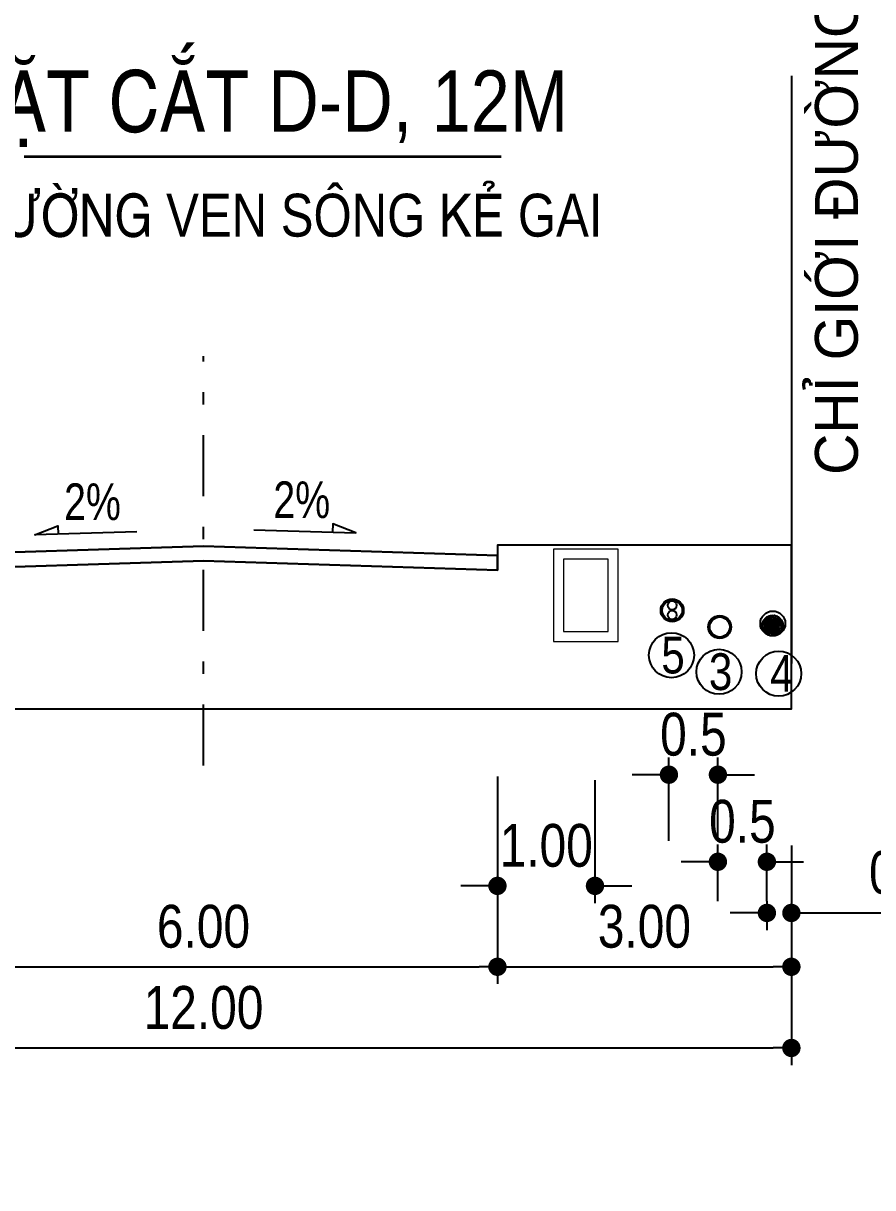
# Model space of a CAD drawing. Header units: metres. Extents: x 563371 to 571261, y 2062953 to 2068466.
# Drawn here: x 568781.64 to 568816.31, y 2065893.72 to 2065941.28 of the extents above; entities that cross this region are included whole.
import ezdxf
from ezdxf.enums import TextEntityAlignment as Align

# ---------------------------------------------------------------- set-up
doc = ezdxf.new("R2010")
doc.units = ezdxf.units.M
for name, pattern in [('ACAD_ISO10W100', [18.5, 12, -3, 0.5, -3]), ('HIDDEN', [0.375, 0.25, -0.125]), ('TIM1', [5.5, 2.5, -1.25, 0.5, -1.25])]:
    doc.linetypes.add(name, pattern=pattern)
doc.layers.get('0').update_dxf_attribs({"linetype": 'CONTINUOUS'})
doc.layers.get('DEFPOINTS').update_dxf_attribs({"linetype": 'CONTINUOUS'})
for name, color, linetype in [('cap nuoc', 5, 'CONTINUOUS'), ('Dien SH', 6, 'CONTINUOUS'), ('DienHT', 1, 'CONTINUOUS'), ('ghichieudai', 7, 'CONTINUOUS'), ('Hach MCN', 8, 'CONTINUOUS'), ('Kich thuoc', 9, 'CONTINUOUS'), ('LogDg phu', 7, 'CONTINUOUS'), ('MATCATDUONG', 8, 'CONTINUOUS'), ('MC2', 9, 'CONTINUOUS'), ('MCN', 7, 'CONTINUOUS'), ('TimDg', 222, 'CONTINUOUS'), ('ViaHeSphu', 32, 'CONTINUOUS')]:
    doc.layers.add(name, color=color, linetype=linetype)
doc.layers.add('kt', color=37, linetype='CONTINUOUS', lineweight=25)
doc.layers.add('t', color=7, linetype='CONTINUOUS', lineweight=25)
doc.styles.add('avh', font='VHAVAN.ttf')
doc.styles.add('IN', font='VHARIALN.ttf')
doc.styles.add('ktcn', font='VHARIAL.ttf', dxfattribs={"width": 0.8})
doc.styles.add('KTEN', font='VHAVAN.ttf')
doc.linetypes.add('ZIGZAG', pattern='A,0.00254,-5.08,[131,ltypeshp.shx,S=5.08,R=0,X=-5.08,Y=0],-10.16,[131,ltypeshp.shx,S=5.08,R=180,X=5.08,Y=0],-5.08', length=20.32254)
doc.dimstyles.new('a', dxfattribs={"dimtxt": 1.75, "dimasz": 0.75, "dimexe": 0.7, "dimexo": 0, "dimgap": 0.75, "dimtad": 1, "dimzin": 0, "dimdsep": 46, "dimtxsty": 'ktcn', "dimblk": 'DOT', "dimcen": 0, "dimazin": 0, "dimtfac": 1, "dimtix": 1, "dimtofl": 0, "dimtmove": 0, "dimatfit": 3, "dimfxl": 1, "dimtolj": 1, "dimtzin": 0, "dimarcsym": 0})

# ---------------------------------------------------------------- blocks, each defined once
blk = doc.blocks.new('_Dot')
at = {"color": 0, "linetype": 'ByBlock', "lineweight": -2}
blk.add_line((-0.5, 0), (-1, 0), dxfattribs=at)
at = {"color": 0, "linetype": 'ByBlock', "const_width": 0.5}
blk.add_lwpolyline([(-0.25, 0, 1), (0.25, 0, 1)], format="xyb", close=True, dxfattribs=at)
blk = doc.blocks.new('*D46')
at = {"layer": 'DEFPOINTS', "color": 0, "linetype": 'Continuous'}
for p in [(568776.994, 2065907.705), (568800.994, 2065907.705), (568800.994, 2065902.746)]:
    blk.add_point(p, dxfattribs=at)
at = {"layer": 'MATCATDUONG', "color": 0, "linetype": 'Continuous', "lineweight": -2}
for p, q in [((568776.994, 2065907.705), (568776.994, 2065902.046)), ((568800.994, 2065907.705), (568800.994, 2065902.046)), ((568777.744, 2065902.746), (568800.244, 2065902.746))]:
    blk.add_line(p, q, dxfattribs=at)
at = {"layer": 'MATCATDUONG', "color": 0, "linetype": 'Continuous', "lineweight": -2, "xscale": 0.75, "yscale": 0.75, "zscale": 0.75, "rotation": 180}
blk.add_blockref('_Dot', (568776.994, 2065902.746), dxfattribs=at)
at = {"layer": 'MATCATDUONG', "color": 0, "linetype": 'Continuous', "lineweight": -2, "xscale": 0.75, "yscale": 0.75, "zscale": 0.75}
blk.add_blockref('_Dot', (568800.994, 2065902.746), dxfattribs=at)
at = {"layer": 'MATCATDUONG', "color": 0, "linetype": 'Continuous', "insert": (568788.994, 2065904.39), "char_height": 1.75, "attachment_point": 5, "style": 'ktcn'}
blk.add_mtext('\\A1;6.00', dxfattribs=at)
blk = doc.blocks.new('*D47')
at = {"layer": 'DEFPOINTS', "color": 0, "linetype": 'Continuous'}
for p in [(568800.994, 2065907.705), (568812.994, 2065907.705), (568812.994, 2065902.746)]:
    blk.add_point(p, dxfattribs=at)
at = {"layer": 'MATCATDUONG', "color": 0, "linetype": 'Continuous', "lineweight": -2}
for p, q in [((568800.994, 2065907.705), (568800.994, 2065902.046)), ((568812.994, 2065907.705), (568812.994, 2065902.046)), ((568801.744, 2065902.746), (568812.244, 2065902.746))]:
    blk.add_line(p, q, dxfattribs=at)
at = {"layer": 'MATCATDUONG', "color": 0, "linetype": 'Continuous', "lineweight": -2, "xscale": 0.75, "yscale": 0.75, "zscale": 0.75, "rotation": 180}
blk.add_blockref('_Dot', (568800.994, 2065902.746), dxfattribs=at)
at = {"layer": 'MATCATDUONG', "color": 0, "linetype": 'Continuous', "lineweight": -2, "xscale": 0.75, "yscale": 0.75, "zscale": 0.75}
blk.add_blockref('_Dot', (568812.994, 2065902.746), dxfattribs=at)
at = {"layer": 'MATCATDUONG', "color": 0, "linetype": 'Continuous', "insert": (568806.994, 2065904.39), "char_height": 1.75, "attachment_point": 5, "style": 'ktcn'}
blk.add_mtext('\\A1;3.00', dxfattribs=at)
blk = doc.blocks.new('*D48')
at = {"layer": 'DEFPOINTS', "color": 0, "linetype": 'Continuous'}
for p in [(568764.994, 2065907.705), (568812.994, 2065907.705), (568812.994, 2065899.43)]:
    blk.add_point(p, dxfattribs=at)
at = {"layer": 'MATCATDUONG', "color": 0, "linetype": 'Continuous', "lineweight": -2}
for p, q in [((568764.994, 2065907.705), (568764.994, 2065898.73)), ((568812.994, 2065907.705), (568812.994, 2065898.73)), ((568765.744, 2065899.43), (568812.244, 2065899.43))]:
    blk.add_line(p, q, dxfattribs=at)
at = {"layer": 'MATCATDUONG', "color": 0, "linetype": 'Continuous', "lineweight": -2, "xscale": 0.75, "yscale": 0.75, "zscale": 0.75, "rotation": 180}
blk.add_blockref('_Dot', (568764.994, 2065899.43), dxfattribs=at)
at = {"layer": 'MATCATDUONG', "color": 0, "linetype": 'Continuous', "lineweight": -2, "xscale": 0.75, "yscale": 0.75, "zscale": 0.75}
blk.add_blockref('_Dot', (568812.994, 2065899.43), dxfattribs=at)
at = {"layer": 'MATCATDUONG', "color": 0, "linetype": 'Continuous', "insert": (568788.994, 2065901.074), "char_height": 1.75, "attachment_point": 5, "style": 'ktcn'}
blk.add_mtext('\\A1;12.00', dxfattribs=at)
blk = doc.blocks.new('*D49')
at = {"layer": 'DEFPOINTS', "color": 0, "linetype": 'Continuous'}
for p in [(568800.994, 2065910.514), (568804.976, 2065910.372), (568804.976, 2065906.051)]:
    blk.add_point(p, dxfattribs=at)
at = {"layer": 'MATCATDUONG', "color": 0, "linetype": 'Continuous', "lineweight": -2}
for p, q in [((568800.994, 2065910.514), (568800.994, 2065905.351)), ((568804.976, 2065910.372), (568804.976, 2065905.351)), ((568800.244, 2065906.051), (568799.494, 2065906.051)), ((568805.726, 2065906.051), (568806.476, 2065906.051))]:
    blk.add_line(p, q, dxfattribs=at)
at = {"layer": 'MATCATDUONG', "color": 0, "linetype": 'Continuous', "lineweight": -2, "xscale": 0.75, "yscale": 0.75, "zscale": 0.75}
blk.add_blockref('_Dot', (568800.994, 2065906.051), dxfattribs=at)
at = {"layer": 'MATCATDUONG', "color": 0, "linetype": 'Continuous', "lineweight": -2, "xscale": 0.75, "yscale": 0.75, "zscale": 0.75, "rotation": 180}
blk.add_blockref('_Dot', (568804.976, 2065906.051), dxfattribs=at)
at = {"layer": 'MATCATDUONG', "color": 0, "linetype": 'Continuous', "insert": (568802.985, 2065907.694), "char_height": 1.75, "attachment_point": 5, "style": 'ktcn'}
blk.add_mtext('\\A1;1.00', dxfattribs=at)
blk = doc.blocks.new('*D137')
at = {"layer": 'DEFPOINTS', "color": 0, "linetype": 'Continuous'}
for p in [(568811.994, 2065905.426, 0), (568812.994, 2065905.426, 0), (568811.994, 2065904.947)]:
    blk.add_point(p, dxfattribs=at)
at = {"layer": 'MATCATDUONG', "color": 0, "linetype": 'Continuous', "lineweight": -2}
for p, q in [((568811.994, 2065905.426), (568811.994, 2065904.247)), ((568812.994, 2065905.426), (568812.994, 2065904.247)), ((568811.244, 2065904.947), (568810.494, 2065904.947)), ((568813.744, 2065904.947), (568819.541, 2065904.947))]:
    blk.add_line(p, q, dxfattribs=at)
at = {"layer": 'MATCATDUONG', "color": 0, "linetype": 'Continuous', "lineweight": -2, "xscale": 0.75, "yscale": 0.75, "zscale": 0.75}
blk.add_blockref('_Dot', (568811.994, 2065904.947), dxfattribs=at)
at = {"layer": 'MATCATDUONG', "color": 0, "linetype": 'Continuous', "lineweight": -2, "xscale": 0.75, "yscale": 0.75, "zscale": 0.75, "rotation": 180}
blk.add_blockref('_Dot', (568812.994, 2065904.947), dxfattribs=at)
at = {"layer": 'MATCATDUONG', "color": 0, "linetype": 'Continuous', "insert": (568817.524, 2065906.591), "char_height": 1.75, "attachment_point": 5, "style": 'ktcn'}
blk.add_mtext('\\A1;0.2', dxfattribs=at)
blk = doc.blocks.new('*D138')
at = {"layer": 'DEFPOINTS', "color": 0, "linetype": 'Continuous'}
for p in [(568809.994, 2065907.035), (568809.994, 2065905.426, 0), (568811.994, 2065905.426, 0)]:
    blk.add_point(p, dxfattribs=at)
at = {"layer": 'MATCATDUONG', "color": 0, "linetype": 'Continuous', "lineweight": -2}
for p, q in [((568809.994, 2065905.426), (568809.994, 2065907.735)), ((568811.994, 2065905.426), (568811.994, 2065907.735)), ((568809.244, 2065907.035), (568808.494, 2065907.035)), ((568812.744, 2065907.035), (568813.494, 2065907.035))]:
    blk.add_line(p, q, dxfattribs=at)
at = {"layer": 'MATCATDUONG', "color": 0, "linetype": 'Continuous', "lineweight": -2, "xscale": 0.75, "yscale": 0.75, "zscale": 0.75}
blk.add_blockref('_Dot', (568809.994, 2065907.035), dxfattribs=at)
at = {"layer": 'MATCATDUONG', "color": 0, "linetype": 'Continuous', "lineweight": -2, "xscale": 0.75, "yscale": 0.75, "zscale": 0.75, "rotation": 180}
blk.add_blockref('_Dot', (568811.994, 2065907.035), dxfattribs=at)
at = {"layer": 'MATCATDUONG', "color": 0, "linetype": 'Continuous', "insert": (568810.994, 2065908.678), "char_height": 1.75, "attachment_point": 5, "style": 'ktcn'}
blk.add_mtext('\\A1;0.5', dxfattribs=at)
blk = doc.blocks.new('*D176')
at = {"layer": 'DEFPOINTS', "color": 0, "linetype": 'Continuous'}
for p in [(568807.994, 2065910.592), (568807.994, 2065907.889, 0), (568809.994, 2065907.889, 0)]:
    blk.add_point(p, dxfattribs=at)
at = {"layer": 'MATCATDUONG', "color": 0, "linetype": 'Continuous', "lineweight": -2}
for p, q in [((568807.994, 2065907.889), (568807.994, 2065911.292)), ((568809.994, 2065907.889), (568809.994, 2065911.292)), ((568807.244, 2065910.592), (568806.494, 2065910.592)), ((568810.744, 2065910.592), (568811.494, 2065910.592))]:
    blk.add_line(p, q, dxfattribs=at)
at = {"layer": 'MATCATDUONG', "color": 0, "linetype": 'Continuous', "lineweight": -2, "xscale": 0.75, "yscale": 0.75, "zscale": 0.75}
blk.add_blockref('_Dot', (568807.994, 2065910.592), dxfattribs=at)
at = {"layer": 'MATCATDUONG', "color": 0, "linetype": 'Continuous', "lineweight": -2, "xscale": 0.75, "yscale": 0.75, "zscale": 0.75, "rotation": 180}
blk.add_blockref('_Dot', (568809.994, 2065910.592), dxfattribs=at)
at = {"layer": 'MATCATDUONG', "color": 0, "linetype": 'Continuous', "insert": (568808.994, 2065912.235), "char_height": 1.75, "attachment_point": 5, "style": 'ktcn'}
blk.add_mtext('\\A1;0.5', dxfattribs=at)

msp = doc.modelspace()

# ---------------------------------------------------------------- linework, layer by layer
at = {"layer": 'LogDg phu', "linetype": 'HIDDEN', "ltscale": 50}
msp.add_lwpolyline([(568812.325, 2065973.869), (568796.1, 2065967.327, 0.40262), (568791.56, 2065957.213), (568822.268, 2065871.369, 0.397173), (568832.05, 2065866.387), (568951.481, 2065901.378, 0.445138), (568956.633, 2065912.093), (568922.568, 2065995.1), (568913.795, 2066013.63, 0.417119), (568903.069, 2066017.403), (568825.121, 2065979.548, -0.017204)], format="xyb", close=True, dxfattribs=at)
for points in [[(568768.046, 2065993.255), (568815.511, 2065860.568), (568854.188, 2065752.447, -1.014621), (568850.403, 2065751.154, 1.014621), (568854.188, 2065752.447), (568815.511, 2065860.568)], [(568591.597, 2065804.206, 0.411844), (568601.506, 2065798.84), (568793.597, 2065855.121, 0.431462), (568798.88, 2065865.492), (568769.497, 2065947.632, 0.425903), (568758.973, 2065952.357), (568753.006, 2065949.95, -0.022858), (568734.812, 2065943.564), (568572.613, 2065894.832, 0.414577), (568567.256, 2065884.859), (568591.597, 2065804.206)]]:
    msp.add_lwpolyline(points, format="xyb", dxfattribs=at)
msp.add_lwpolyline([(568850.423, 2065751.1), (568765.314, 2065989.017)], dxfattribs=at)
at = {"layer": 'TimDg', "linetype": 'ACAD_ISO10W100', "ltscale": 0.75}
msp.add_lwpolyline([(569091.243, 2064877.603), (569098.083, 2065004.259, 0.115576), (569076.661, 2065124.595), (568731.759, 2066088.757), (568594.342, 2066468.69), (568350.743, 2067214.647), (568115.139, 2067803.004)], format="xyb", dxfattribs=at)
at = {"layer": 'ViaHeSphu', "linetype": 'HIDDEN', "ltscale": 50}
for points in [[(568813.821, 2065970.16, 0.017204), (568826.868, 2065975.95), (568904.853, 2066013.822), (568911.49, 2066011.488), (568919.822, 2065993.888), (568953.685, 2065911.374), (568950.785, 2065905.343), (568834.026, 2065871.134), (568827.543, 2065874.436), (568797.572, 2065958.221), (568800.525, 2065964.798), (568813.821, 2065970.16)], [(568764.157, 2065944.747), (568792.936, 2065864.296), (568789.822, 2065858.183), (568722.151, 2065838.356), (568603.291, 2065803.532), (568597.048, 2065806.913), (568573.289, 2065885.638), (568576.633, 2065891.863), (568735.963, 2065939.733, 0.022858), (568754.502, 2065946.241), (568757.835, 2065947.585), (568764.157, 2065944.747)]]:
    msp.add_lwpolyline(points, format="xyb", dxfattribs=at)

# ---------------------------------------------------------------- next in the draw order: wipeouts: each hides what was drawn before it
msp.add_wipeout([(568538.555, 2065837.116), (569134.391, 2065836.361), (569086.223, 2065956.15), (568779.004, 2065956.683), (568600.602, 2065960.315)]).dxf.layer = 'ghichieudai'

# ---------------------------------------------------------------- next in the draw order: hatches: boundary and pattern name
at = {"layer": 'Dien SH'}
h = msp.add_hatch(dxfattribs=at)
h.set_pattern_fill('AR-CONC', color=8, scale=0.006451, style=0)
h.set_pattern_definition([(130, (569048.72563, 2065971.143396), (-0.046271889, -0.004048266), [0.0048384, -0.0532224]), (185, (569048.72563, 2065971.143396), (0.008951126, 0.048525419), [0.00387072, -0.04257792]), (79.5486, (569048.721774, 2065971.14306), (-0.037320797, 0.044477124), [0.004112007, -0.04523208]), (133.8158, (569048.72563, 2065971.1563), (-0.068849855, -0.010677963), [0.0072576, -0.0798336]), (83.3644, (569048.71989, 2065971.15541), (-0.06029696, 0.062842292), [0.00616801, -0.06784811]), (188.8158, (569048.72563, 2065971.1563), (-0.060296911, 0.06284234), [0.00580608, -0.06386688]), (159, (569048.71918, 2065971.153073), (-0.038507668, -0.02597375), [0.0048384, -0.0532224]), (214, (569048.71918, 2065971.153073), (-0.015696759, 0.04678088), [0.00387072, -0.04257792]), (108.5486, (569048.71597, 2065971.15091), (-0.054204442, 0.020807087), [0.004112007, -0.04523208]), (142.5, (569048.72563, 2065971.143396), (-0.0007844566, 0.0214756483), [0, -0.042061824, 0, -0.04322304, 0, -0.0427392]), (172.5, (569048.72563, 2065971.143396), (-0.016971142, 0.0254442884), [0, -0.024643584, 0, -0.041094144, 0, -0.01628928]), (212.5, (569048.740017, 2065971.143396), (-0.034437953, -0.0014550599), [0, -0.016128, 0, -0.05031936, 0, -0.06676992]), (222.5, (569048.746468, 2065971.143396), (-0.037622506, 0.0064579726), [0, -0.0209664, 0, -0.033417216, 0, -0.04741632])])
h.paths.add_polyline_path([(568812.652, 2065916.683, -0.263848), (568812.446, 2065916.32, 0.244326), (568812.522, 2065916.465, 0.335024), (568812.393, 2065916.635, 0.439438), (568812.585, 2065916.811, 0.991849), (568812.232, 2065916.814, 0.001118), (568812.232, 2065916.814, 1), (568811.878, 2065916.814, 0.991849), (568812.232, 2065916.812, 0.001118), (568812.232, 2065916.811, 0.335024), (568812.36, 2065916.641, 0.391457), (568812.17, 2065916.493, 0.004772), (568812.17, 2065916.496, 1), (568811.888, 2065916.496, 0.913934), (568812.168, 2065916.471, 0.008795), (568812.168, 2065916.465, 0.524184), (568812.407, 2065916.299, -0.54779), (568811.807, 2065916.683, -1)])
at = {"layer": 'Hach MCN'}
h = msp.add_hatch(dxfattribs=at)
h.set_pattern_fill('ANSI31', color=1, scale=0.064512, style=0)
h.set_pattern_definition([(135, (569048.72563, 2065971.143396), (0.00570210908, 0.00570210908), [])])
h.paths.add_polyline_path([(568812.585, 2065916.811, -0.439438), (568812.393, 2065916.635, 0.048128), (568812.36, 2065916.641, -0.335024), (568812.232, 2065916.811, -0.001118), (568812.232, 2065916.812, 0.002974), (568812.232, 2065916.814, -0.991849)])
h.paths.add_polyline_path([(568812.232, 2065916.814, -0.001118), (568812.232, 2065916.814, 0.002974), (568812.232, 2065916.812, -0.991849), (568811.878, 2065916.814, -1)])
h.paths.add_polyline_path([(568812.36, 2065916.641, 0.048128), (568812.393, 2065916.635, -0.335024), (568812.522, 2065916.465, -0.244326), (568812.446, 2065916.32, -0.026291), (568812.407, 2065916.299, -0.524184), (568812.168, 2065916.465, -0.008795), (568812.168, 2065916.471, 0.040187), (568812.17, 2065916.493, -0.391457)])
h.paths.add_polyline_path([(568812.17, 2065916.496, -0.004772), (568812.17, 2065916.493, 0.032131), (568812.168, 2065916.471, -0.913934), (568811.888, 2065916.496, -1)])

# ---------------------------------------------------------------- next in the draw order: linework, layer by layer
at = {"layer": 'cap nuoc', "color": 86}
for centre in [(568808.1, 2065915.473, 0), (568810.041, 2065914.795, 0), (568812.477, 2065914.721, 0)]:
    msp.add_circle(centre, 0.92, dxfattribs=at)
at = {"layer": 'Dien SH'}
for centre, radius in [((568812.055, 2065916.814, 0), 0.177), ((568812.029, 2065916.496, 0), 0.141)]:
    msp.add_circle(centre, radius, dxfattribs=at)
at = {"layer": 'Kich thuoc'}
for points in [[(568776.994, 2065919.54), (568788.994, 2065919.93), (568800.994, 2065919.54)], [(568776.994, 2065918.94), (568788.994, 2065919.33), (568800.994, 2065918.94)]]:
    msp.add_lwpolyline(points, dxfattribs=at)
at = {"layer": 'kt', "lineweight": 0}
for points in [[(568805.926, 2065919.802), (568803.284, 2065919.802), (568803.284, 2065916.035), (568805.926, 2065916.035)], [(568805.517, 2065919.394), (568803.693, 2065919.394), (568803.693, 2065916.444), (568805.517, 2065916.444)]]:
    msp.add_lwpolyline(points, close=True, dxfattribs=at)
at = {"layer": 'MATCATDUONG', "color": 40, "linetype": 'Continuous', "extrusion": (-3.31378e-12, 1.1371e-08, 1)}
msp.add_line((568812.994, 2065939.133, 0), (568812.994, 2065920.14), dxfattribs=at)
at = {"layer": 'MATCATDUONG', "linetype": 'Continuous', "extrusion": (1.01388e-11, 1.13736e-08, 1), "const_width": 0.12, "elevation": 0.024}
msp.add_lwpolyline([(568781.67, 2065935.834), (568801.153, 2065935.834)], dxfattribs=at)
at = {"layer": 'MATCATDUONG', "color": 1, "linetype": 'TIM1', "extrusion": (1.01388e-11, 1.13736e-08, 1), "elevation": 0.024}
msp.add_lwpolyline([(568788.994, 2065910.964), (568788.994, 2065927.681)], dxfattribs=at)
at = {"layer": 'MATCATDUONG', "color": 40, "linetype": 'Continuous'}
for points in [[(568791.046, 2065920.597), (568795.217, 2065920.468), (568794.271, 2065920.837), (568794.26, 2065920.498)], [(568786.279, 2065920.516), (568782.108, 2065920.387), (568783.054, 2065920.756), (568783.064, 2065920.417)], [(568812.994, 2065920.14), (568812.994, 2065915.14)], [(568743.131, 2065907.031), (568750.256, 2065907.249), (568755.484, 2065909.424), (568758.424, 2065911.273), (568763.325, 2065913.122), (568764.994, 2065913.282), (568812.994, 2065913.282)]]:
    msp.add_lwpolyline(points, dxfattribs=at)
for points in [[(568812.994, 2065919.971), (568800.994, 2065919.971), (568800.994, 2065919.54), (568800.994, 2065918.94), (568788.994, 2065919.33), (568776.994, 2065918.94), (568776.994, 2065919.54), (568776.994, 2065919.971), (568764.994, 2065919.971), (568764.994, 2065913.282), (568812.994, 2065913.282)], [(568800.994, 2065919.54), (568788.994, 2065919.93), (568776.994, 2065919.54), (568776.994, 2065918.94), (568788.994, 2065919.33), (568800.994, 2065918.94)]]:
    msp.add_lwpolyline(points, close=True, dxfattribs=at)
at = {"layer": 'MCN', "color": 2, "ltscale": 0.005}
for centre, radius in [((568808.128, 2065917.303, 0), 0.467), ((568808.128, 2065917.303, 0), 0.409), ((568808.129, 2065917.512, 0), 0.181), ((568808.129, 2065917.114, 0), 0.181), ((568810.069, 2065916.625, 0), 0.467), ((568810.069, 2065916.625, 0), 0.409)]:
    msp.add_circle(centre, radius, dxfattribs=at)
at = {"layer": 'MCN', "color": 2, "linetype": 'ZIGZAG', "ltscale": 0.005}
msp.add_circle((568812.236, 2065916.768, 0), 0.509, dxfattribs=at)
at = {"layer": 'MCN', "color": 2}
msp.add_circle((568812.23, 2065916.683, 0), 0.423, dxfattribs=at)

# ---------------------------------------------------------------- next in the draw order: texts
at = {"layer": 'DienHT', "color": 7, "linetype": 'Continuous', "extrusion": (3.31378e-12, 1.1371e-08, 1), "style": 'IN'}
for s, height, p in [('mÆt c¾t d-d, 12m', 2.5, (568778.311, 2065936.857, 0.024)), ('§\xadêng ven s«ng kÎ gai', 1.75, (568779.331, 2065932.57, 0.024))]:
    msp.add_text(s, height=height, dxfattribs=at).set_placement(p)
at = {"layer": 'MATCATDUONG', "color": 7, "linetype": 'Continuous', "extrusion": (-3.31378e-12, 1.1371e-08, 1), "style": 'KTEN'}
msp.add_text('chØ giíi ®\xadêng ®á', height=1.75, rotation=90, dxfattribs=at).set_placement((568815.708, 2065922.835, 0.023))
at = {"layer": 'MC2', "color": 7, "linetype": 'Continuous', "style": 'IN'}
for s, p in [('5', (568807.685, 2065914.729, 0)), ('3', (568809.626, 2065914.051, 0)), ('4', (568812.121, 2065913.977, 0))]:
    msp.add_text(s, height=1.5, rotation=360, dxfattribs=at).set_placement(p)
at = {"layer": 't', "lineweight": -2, "style": 'avh', "width": 0.8}
msp.add_text('2%%%', height=1.5, rotation=360, dxfattribs=at).set_placement((568783.303, 2065921.741), align=Align.MIDDLE_LEFT)
msp.add_text('2%%%', height=1.5, dxfattribs=at).set_placement((568791.845, 2065921.822), align=Align.MIDDLE_LEFT)

# ---------------------------------------------------------------- next in the draw order: dimensions: what is measured, and where the dimension line sits
at = {"layer": 'MATCATDUONG', "color": 7, "linetype": 'Continuous'}
for base, p1, p2, picture, middle in [((568807.994, 2065910.592, 0), (568809.994, 2065907.889, 0), (568807.994, 2065907.889, 0), '*D176', (568808.994, 2065910.592, 0)), ((568809.994, 2065907.035, 0), (568811.994, 2065905.426, 0), (568809.994, 2065905.426, 0), '*D138', (568810.994, 2065907.035, 0)), ((568811.99391, 2065904.94739, -0.00001), (568812.99389, 2065905.42634, -0.00001), (568811.99391, 2065905.42634, -0.00001), '*D137', (568817.52358, 2065904.94739, -0.00001))]:
    dim = msp.add_linear_dim(base=base, p1=p1, p2=p2, angle=180, dimstyle='a', override={"dimdec": 1, "dimlfac": 0.25}, dxfattribs=at)
    dim.commit()
    dim.dimension.update_dxf_attribs({"geometry": picture, "text_midpoint": middle, "dimtype": 160})
dim = msp.add_linear_dim(base=(568804.976, 2065906.051, 0), p1=(568800.994, 2065910.514, 0), p2=(568804.976, 2065910.372, 0), angle=180, dimstyle='a', override={"dimlfac": 0.25}, dxfattribs=at)
dim.commit()
dim.dimension.update_dxf_attribs({"geometry": '*D49', "text_midpoint": (568802.985, 2065907.694, 0)})
for base, p1, p2, picture, middle in [((568812.994, 2065899.43), (568764.994, 2065907.705), (568812.994, 2065907.705), '*D48', (568788.994, 2065901.074)), ((568800.994, 2065902.746), (568776.994, 2065907.705), (568800.994, 2065907.705), '*D46', (568788.994, 2065904.39)), ((568812.994, 2065902.746), (568800.994, 2065907.705), (568812.994, 2065907.705), '*D47', (568806.994, 2065904.39))]:
    dim = msp.add_linear_dim(base=base, p1=p1, p2=p2, dimstyle='a', override={"dimlfac": 0.25}, dxfattribs=at)
    dim.commit()
    dim.dimension.update_dxf_attribs({"geometry": picture, "text_midpoint": middle})

doc.saveas('drawing.dxf')
